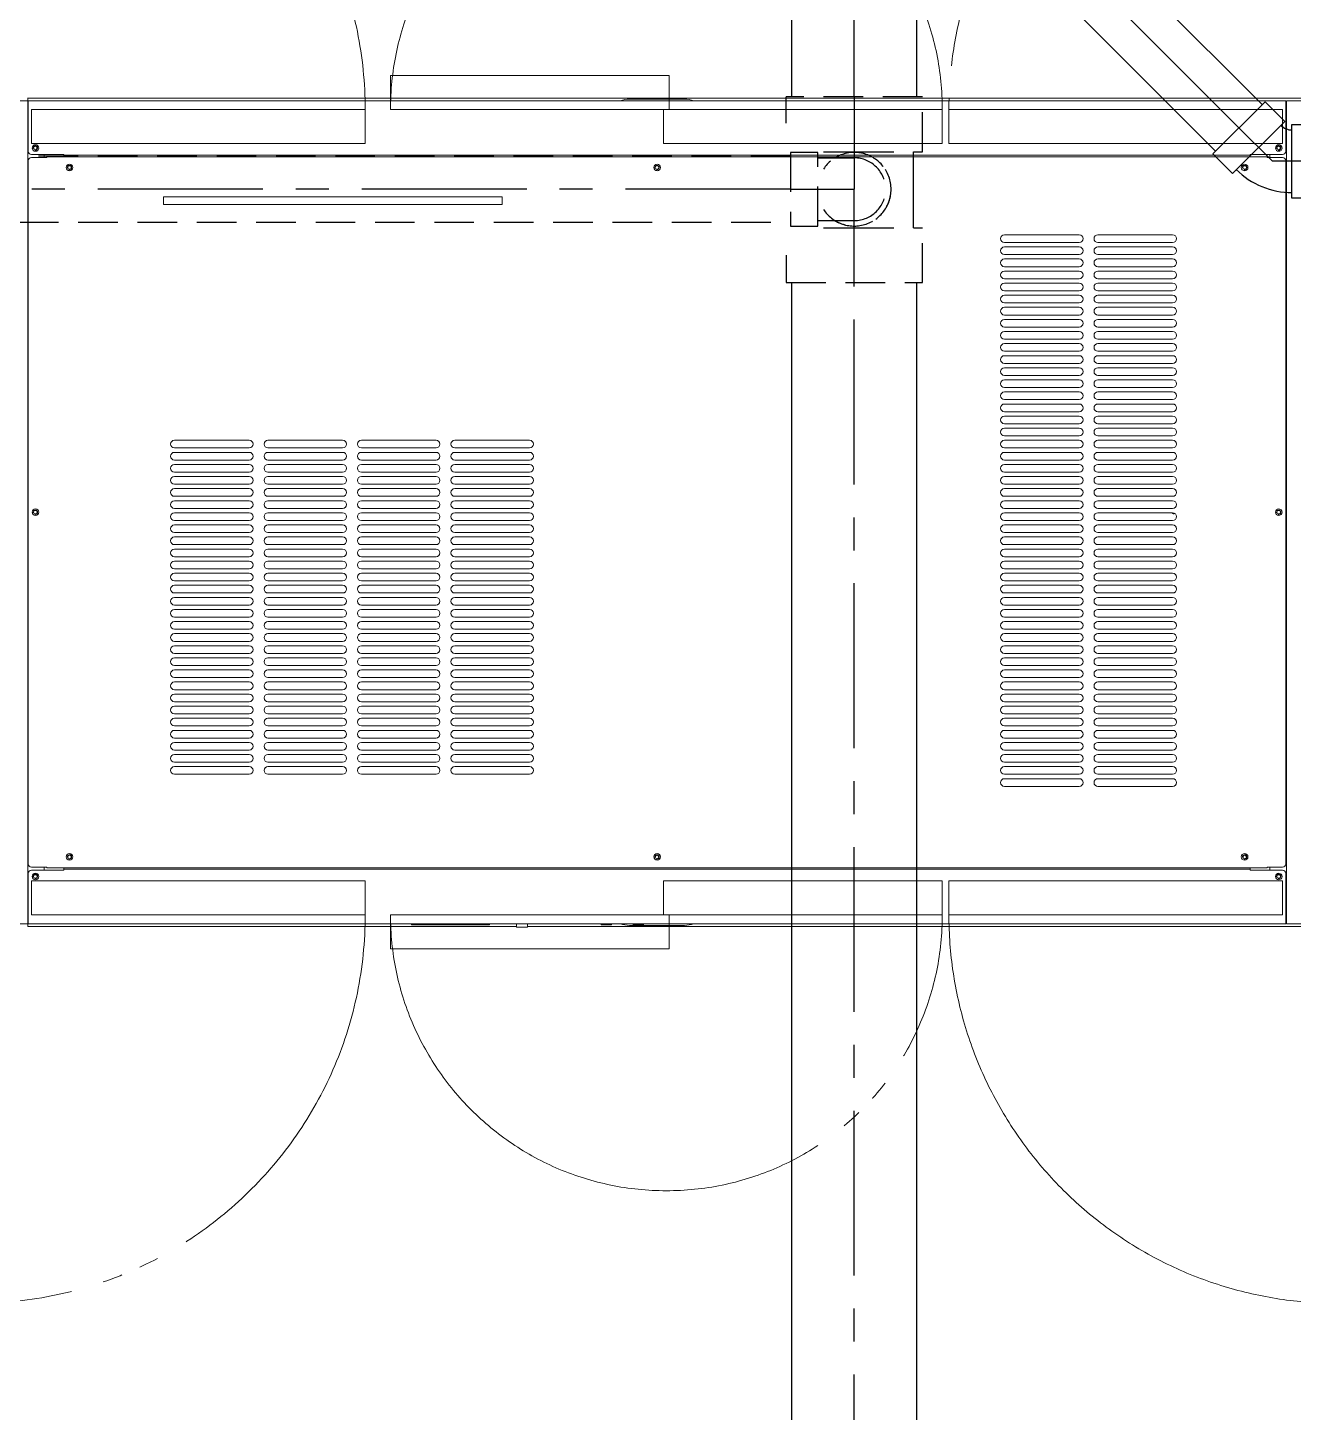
# Model space of a CAD drawing. Units: millimetres at full size, sheet at 1:30. Extents: x -16828 to 149130, y 47892 to 100313.
# Drawn here: x 21219 to 22370, y 56907 to 58167 of the extents above; entities that cross this region are included whole.
import ezdxf

# ---------------------------------------------------------------- set-up
doc = ezdxf.new("R2010")
doc.units = ezdxf.units.MM
doc.header["$LTSCALE"] = 30
for name, pattern in [('CHAIN1', [8, 5, -1, 1, -1]), ('DASHED1', [1.8, 1.2, -0.6]), ('LONG_DOUBLE_CHAIN', [21.8, 18, -1, 0.6, -0.6, 0.6, -1])]:
    doc.linetypes.add(name, pattern=pattern)
doc.layers.add('3-4_AIHO30-厨房機器', color=7, linetype='Continuous', lineweight=15)
doc.layers.add('9-9_配管－汚水１：硬質塩ビ管（ＤＶ）', color=2, linetype='Continuous', lineweight=30)

msp = doc.modelspace()

# ---------------------------------------------------------------- linework, layer by layer
at = {"layer": '3-4_AIHO30-厨房機器', "linetype": 'LONG_DOUBLE_CHAIN'}
for p, q in [((21548.58, 58123.97), (21548.58, 58092.97)), ((21802.08, 58123.97), (21548.58, 58123.97)), ((21802.08, 58123.97), (21802.08, 58092.97)), ((21802.08, 58092.97), (21548.58, 58092.97)), ((21797.08, 58092.97), (22050.58, 58092.97)), ((21797.08, 58061.97), (21797.08, 58092.97)), ((22050.58, 58061.97), (22050.58, 58092.97)), ((22056.58, 58092.97), (22360.08, 58092.97)), ((22056.58, 58061.97), (22056.58, 58092.97)), ((22360.08, 58061.97), (22360.08, 58092.97)), ((21797.08, 58061.97), (22050.58, 58061.97)), ((22056.58, 58061.97), (22360.08, 58061.97)), ((21797.08, 57390.97), (22050.58, 57390.97)), ((21797.08, 57390.97), (21797.08, 57359.97)), ((22050.58, 57390.97), (22050.58, 57359.97)), ((22056.58, 57390.97), (22360.08, 57390.97)), ((22056.58, 57390.97), (22056.58, 57359.97)), ((22360.08, 57390.97), (22360.08, 57359.97)), ((21548.58, 57328.97), (21548.58, 57359.97)), ((21802.08, 57359.97), (21548.58, 57359.97)), ((21797.08, 57359.97), (22050.58, 57359.97)), ((21802.08, 57328.97), (21802.08, 57359.97)), ((22056.58, 57359.97), (22360.08, 57359.97)), ((21802.08, 57328.97), (21548.58, 57328.97))]:
    msp.add_line(p, q, dxfattribs=at)
at = {"layer": '3-4_AIHO30-厨房機器'}
for p, q in [((21173.58, 58100.97), (21218.58, 58100.97)), ((21218.58, 58103.51), (21218.58, 58103.47)), ((22396.08, 58103.47), (21218.58, 58103.47)), ((21218.58, 58100.97), (21218.58, 58103.47)), ((21218.58, 58100.97), (21218.58, 57351.97)), ((21219.08, 58100.47), (21218.58, 58100.47)), ((21219.08, 58099.97), (21218.58, 58099.97)), ((21219.08, 58055.17), (21219.08, 58100.97)), ((22363.08, 58100.97), (21219.08, 58100.97)), ((21816.08, 58102.47), (21766.08, 58102.47)), ((22363.08, 58055.17), (22363.08, 58100.97)), ((22363.08, 58100.47), (22363.58, 58100.47)), ((22363.08, 58099.97), (22363.58, 58099.97)), ((22363.58, 58100.97), (22408.58, 58100.97)), ((22363.58, 57351.97), (22363.58, 58100.97)), ((21219.08, 58046.37), (21219.08, 57406.57)), ((21222.08, 58052.17), (21251.58, 58052.17)), ((21222.08, 58049.37), (21236.08, 58049.37)), ((21233.58, 58052.17), (21233.58, 58049.37)), ((21236.08, 58049.97), (22346.08, 58049.97)), ((21236.08, 58049.97), (21236.08, 58049.37)), ((21251.58, 58049.97), (21251.58, 58052.17)), ((22330.58, 58051.37), (21251.58, 58051.37)), ((22360.08, 58052.17), (22330.58, 58052.17)), ((22330.58, 58049.97), (22330.58, 58052.17)), ((22346.08, 58049.97), (22346.08, 58049.37)), ((22360.08, 58049.37), (22346.08, 58049.37)), ((22348.58, 58049.37), (22348.58, 58052.17)), ((22363.08, 58046.37), (22363.08, 57406.57)), ((21218.58, 58035.22), (21219.08, 58035.22)), ((22363.58, 58035.22), (22363.08, 58035.22)), ((21218.58, 58015.22), (21219.08, 58015.22)), ((21342.08, 58013.47), (21342.08, 58006.47)), ((21650.08, 58013.47), (21342.08, 58013.47)), ((21342.08, 58006.47), (21650.08, 58006.47)), ((21650.08, 58006.47), (21650.08, 58013.47)), ((22363.58, 58015.22), (22363.08, 58015.22)), ((22175.08, 57978.97), (22107.08, 57978.97)), ((22107.08, 57971.97), (22175.08, 57971.97)), ((22175.08, 57967.97), (22107.08, 57967.97)), ((22260.08, 57978.97), (22192.08, 57978.97)), ((22192.08, 57971.97), (22260.08, 57971.97)), ((22260.08, 57967.97), (22192.08, 57967.97)), ((22107.08, 57960.97), (22175.08, 57960.97)), ((22175.08, 57956.97), (22107.08, 57956.97)), ((22192.08, 57960.97), (22260.08, 57960.97)), ((22260.08, 57956.97), (22192.08, 57956.97)), ((22107.08, 57949.97), (22175.08, 57949.97)), ((22175.08, 57945.97), (22107.08, 57945.97)), ((22192.08, 57949.97), (22260.08, 57949.97)), ((22260.08, 57945.97), (22192.08, 57945.97)), ((22107.08, 57938.97), (22175.08, 57938.97)), ((22175.08, 57934.97), (22107.08, 57934.97)), ((22192.08, 57938.97), (22260.08, 57938.97)), ((22260.08, 57934.97), (22192.08, 57934.97)), ((22107.08, 57927.97), (22175.08, 57927.97)), ((22175.08, 57923.97), (22107.08, 57923.97)), ((22192.08, 57927.97), (22260.08, 57927.97)), ((22260.08, 57923.97), (22192.08, 57923.97)), ((22107.08, 57916.97), (22175.08, 57916.97)), ((22175.08, 57912.97), (22107.08, 57912.97)), ((22107.08, 57905.97), (22175.08, 57905.97)), ((22192.08, 57916.97), (22260.08, 57916.97)), ((22260.08, 57912.97), (22192.08, 57912.97)), ((22192.08, 57905.97), (22260.08, 57905.97)), ((22175.08, 57901.97), (22107.08, 57901.97)), ((22107.08, 57894.97), (22175.08, 57894.97)), ((22260.08, 57901.97), (22192.08, 57901.97)), ((22192.08, 57894.97), (22260.08, 57894.97)), ((22175.08, 57890.97), (22107.08, 57890.97)), ((22107.08, 57883.97), (22175.08, 57883.97)), ((22175.08, 57879.97), (22107.08, 57879.97)), ((22260.08, 57890.97), (22192.08, 57890.97)), ((22192.08, 57883.97), (22260.08, 57883.97)), ((22260.08, 57879.97), (22192.08, 57879.97)), ((22107.08, 57872.97), (22175.08, 57872.97)), ((22175.08, 57868.97), (22107.08, 57868.97)), ((22192.08, 57872.97), (22260.08, 57872.97)), ((22260.08, 57868.97), (22192.08, 57868.97)), ((22107.08, 57861.97), (22175.08, 57861.97)), ((22175.08, 57857.97), (22107.08, 57857.97)), ((22192.08, 57861.97), (22260.08, 57861.97)), ((22260.08, 57857.97), (22192.08, 57857.97)), ((22107.08, 57850.97), (22175.08, 57850.97)), ((22175.08, 57846.97), (22107.08, 57846.97)), ((22192.08, 57850.97), (22260.08, 57850.97)), ((22260.08, 57846.97), (22192.08, 57846.97)), ((22107.08, 57839.97), (22175.08, 57839.97)), ((22175.08, 57835.97), (22107.08, 57835.97)), ((22192.08, 57839.97), (22260.08, 57839.97)), ((22260.08, 57835.97), (22192.08, 57835.97)), ((22107.08, 57828.97), (22175.08, 57828.97)), ((22175.08, 57824.97), (22107.08, 57824.97)), ((22107.08, 57817.97), (22175.08, 57817.97)), ((22192.08, 57828.97), (22260.08, 57828.97)), ((22260.08, 57824.97), (22192.08, 57824.97)), ((22192.08, 57817.97), (22260.08, 57817.97)), ((22175.08, 57813.97), (22107.08, 57813.97)), ((22107.08, 57806.97), (22175.08, 57806.97)), ((22260.08, 57813.97), (22192.08, 57813.97)), ((22192.08, 57806.97), (22260.08, 57806.97)), ((21420.08, 57791.97), (21352.08, 57791.97)), ((21505.08, 57791.97), (21437.08, 57791.97)), ((21590.08, 57791.97), (21522.08, 57791.97)), ((21675.08, 57791.97), (21607.08, 57791.97)), ((22175.08, 57802.97), (22107.08, 57802.97)), ((22107.08, 57795.97), (22175.08, 57795.97)), ((22175.08, 57791.97), (22107.08, 57791.97)), ((22260.08, 57802.97), (22192.08, 57802.97)), ((22192.08, 57795.97), (22260.08, 57795.97)), ((22260.08, 57791.97), (22192.08, 57791.97)), ((21352.08, 57784.97), (21420.08, 57784.97)), ((21420.08, 57780.97), (21352.08, 57780.97)), ((21437.08, 57784.97), (21505.08, 57784.97)), ((21505.08, 57780.97), (21437.08, 57780.97)), ((21522.08, 57784.97), (21590.08, 57784.97)), ((21590.08, 57780.97), (21522.08, 57780.97)), ((21607.08, 57784.97), (21675.08, 57784.97)), ((21675.08, 57780.97), (21607.08, 57780.97)), ((22107.08, 57784.97), (22175.08, 57784.97)), ((22175.08, 57780.97), (22107.08, 57780.97)), ((22192.08, 57784.97), (22260.08, 57784.97)), ((22260.08, 57780.97), (22192.08, 57780.97)), ((21352.08, 57773.97), (21420.08, 57773.97)), ((21420.08, 57769.97), (21352.08, 57769.97)), ((21437.08, 57773.97), (21505.08, 57773.97)), ((21505.08, 57769.97), (21437.08, 57769.97)), ((21522.08, 57773.97), (21590.08, 57773.97)), ((21590.08, 57769.97), (21522.08, 57769.97)), ((21607.08, 57773.97), (21675.08, 57773.97)), ((21675.08, 57769.97), (21607.08, 57769.97)), ((22107.08, 57773.97), (22175.08, 57773.97)), ((22175.08, 57769.97), (22107.08, 57769.97)), ((22192.08, 57773.97), (22260.08, 57773.97)), ((22260.08, 57769.97), (22192.08, 57769.97)), ((21352.08, 57762.97), (21420.08, 57762.97)), ((21420.08, 57758.97), (21352.08, 57758.97)), ((21437.08, 57762.97), (21505.08, 57762.97)), ((21505.08, 57758.97), (21437.08, 57758.97)), ((21522.08, 57762.97), (21590.08, 57762.97)), ((21590.08, 57758.97), (21522.08, 57758.97)), ((21607.08, 57762.97), (21675.08, 57762.97)), ((21675.08, 57758.97), (21607.08, 57758.97)), ((22107.08, 57762.97), (22175.08, 57762.97)), ((22175.08, 57758.97), (22107.08, 57758.97)), ((22192.08, 57762.97), (22260.08, 57762.97)), ((22260.08, 57758.97), (22192.08, 57758.97)), ((21352.08, 57751.97), (21420.08, 57751.97)), ((21420.08, 57747.97), (21352.08, 57747.97)), ((21352.08, 57740.97), (21420.08, 57740.97)), ((21437.08, 57751.97), (21505.08, 57751.97)), ((21505.08, 57747.97), (21437.08, 57747.97)), ((21437.08, 57740.97), (21505.08, 57740.97)), ((21522.08, 57751.97), (21590.08, 57751.97)), ((21590.08, 57747.97), (21522.08, 57747.97)), ((21522.08, 57740.97), (21590.08, 57740.97)), ((21607.08, 57751.97), (21675.08, 57751.97)), ((21675.08, 57747.97), (21607.08, 57747.97)), ((21607.08, 57740.97), (21675.08, 57740.97)), ((22107.08, 57751.97), (22175.08, 57751.97)), ((22175.08, 57747.97), (22107.08, 57747.97)), ((22107.08, 57740.97), (22175.08, 57740.97)), ((22192.08, 57751.97), (22260.08, 57751.97)), ((22260.08, 57747.97), (22192.08, 57747.97)), ((22192.08, 57740.97), (22260.08, 57740.97)), ((21420.08, 57736.97), (21352.08, 57736.97)), ((21352.08, 57729.97), (21420.08, 57729.97)), ((21505.08, 57736.97), (21437.08, 57736.97)), ((21437.08, 57729.97), (21505.08, 57729.97)), ((21590.08, 57736.97), (21522.08, 57736.97)), ((21522.08, 57729.97), (21590.08, 57729.97)), ((21675.08, 57736.97), (21607.08, 57736.97)), ((21607.08, 57729.97), (21675.08, 57729.97)), ((22175.08, 57736.97), (22107.08, 57736.97)), ((22107.08, 57729.97), (22175.08, 57729.97)), ((22260.08, 57736.97), (22192.08, 57736.97)), ((22192.08, 57729.97), (22260.08, 57729.97)), ((21420.08, 57725.97), (21352.08, 57725.97)), ((21352.08, 57718.97), (21420.08, 57718.97)), ((21505.08, 57725.97), (21437.08, 57725.97)), ((21437.08, 57718.97), (21505.08, 57718.97)), ((21590.08, 57725.97), (21522.08, 57725.97)), ((21522.08, 57718.97), (21590.08, 57718.97)), ((21675.08, 57725.97), (21607.08, 57725.97)), ((21607.08, 57718.97), (21675.08, 57718.97)), ((22175.08, 57725.97), (22107.08, 57725.97)), ((22107.08, 57718.97), (22175.08, 57718.97)), ((22260.08, 57725.97), (22192.08, 57725.97)), ((22192.08, 57718.97), (22260.08, 57718.97)), ((21420.08, 57714.97), (21352.08, 57714.97)), ((21352.08, 57707.97), (21420.08, 57707.97)), ((21420.08, 57703.97), (21352.08, 57703.97)), ((21505.08, 57714.97), (21437.08, 57714.97)), ((21437.08, 57707.97), (21505.08, 57707.97)), ((21505.08, 57703.97), (21437.08, 57703.97)), ((21590.08, 57714.97), (21522.08, 57714.97)), ((21522.08, 57707.97), (21590.08, 57707.97)), ((21590.08, 57703.97), (21522.08, 57703.97)), ((21675.08, 57714.97), (21607.08, 57714.97)), ((21607.08, 57707.97), (21675.08, 57707.97)), ((21675.08, 57703.97), (21607.08, 57703.97)), ((22175.08, 57714.97), (22107.08, 57714.97)), ((22107.08, 57707.97), (22175.08, 57707.97)), ((22175.08, 57703.97), (22107.08, 57703.97)), ((22260.08, 57714.97), (22192.08, 57714.97)), ((22192.08, 57707.97), (22260.08, 57707.97)), ((22260.08, 57703.97), (22192.08, 57703.97)), ((21352.08, 57696.97), (21420.08, 57696.97)), ((21420.08, 57692.97), (21352.08, 57692.97)), ((21437.08, 57696.97), (21505.08, 57696.97)), ((21505.08, 57692.97), (21437.08, 57692.97)), ((21522.08, 57696.97), (21590.08, 57696.97)), ((21590.08, 57692.97), (21522.08, 57692.97)), ((21607.08, 57696.97), (21675.08, 57696.97)), ((21675.08, 57692.97), (21607.08, 57692.97)), ((22107.08, 57696.97), (22175.08, 57696.97)), ((22175.08, 57692.97), (22107.08, 57692.97)), ((22192.08, 57696.97), (22260.08, 57696.97)), ((22260.08, 57692.97), (22192.08, 57692.97)), ((21352.08, 57685.97), (21420.08, 57685.97)), ((21420.08, 57681.97), (21352.08, 57681.97)), ((21437.08, 57685.97), (21505.08, 57685.97)), ((21505.08, 57681.97), (21437.08, 57681.97)), ((21522.08, 57685.97), (21590.08, 57685.97)), ((21590.08, 57681.97), (21522.08, 57681.97)), ((21607.08, 57685.97), (21675.08, 57685.97)), ((21675.08, 57681.97), (21607.08, 57681.97)), ((22107.08, 57685.97), (22175.08, 57685.97)), ((22175.08, 57681.97), (22107.08, 57681.97)), ((22192.08, 57685.97), (22260.08, 57685.97)), ((22260.08, 57681.97), (22192.08, 57681.97)), ((21352.08, 57674.97), (21420.08, 57674.97)), ((21420.08, 57670.97), (21352.08, 57670.97)), ((21437.08, 57674.97), (21505.08, 57674.97)), ((21505.08, 57670.97), (21437.08, 57670.97)), ((21522.08, 57674.97), (21590.08, 57674.97)), ((21590.08, 57670.97), (21522.08, 57670.97)), ((21607.08, 57674.97), (21675.08, 57674.97)), ((21675.08, 57670.97), (21607.08, 57670.97)), ((22107.08, 57674.97), (22175.08, 57674.97)), ((22175.08, 57670.97), (22107.08, 57670.97)), ((22192.08, 57674.97), (22260.08, 57674.97)), ((22260.08, 57670.97), (22192.08, 57670.97)), ((21352.08, 57663.97), (21420.08, 57663.97)), ((21420.08, 57659.97), (21352.08, 57659.97)), ((21352.08, 57652.97), (21420.08, 57652.97)), ((21437.08, 57663.97), (21505.08, 57663.97)), ((21505.08, 57659.97), (21437.08, 57659.97)), ((21437.08, 57652.97), (21505.08, 57652.97)), ((21522.08, 57663.97), (21590.08, 57663.97)), ((21590.08, 57659.97), (21522.08, 57659.97)), ((21522.08, 57652.97), (21590.08, 57652.97)), ((21607.08, 57663.97), (21675.08, 57663.97)), ((21675.08, 57659.97), (21607.08, 57659.97)), ((21607.08, 57652.97), (21675.08, 57652.97)), ((22107.08, 57663.97), (22175.08, 57663.97)), ((22175.08, 57659.97), (22107.08, 57659.97)), ((22107.08, 57652.97), (22175.08, 57652.97)), ((22192.08, 57663.97), (22260.08, 57663.97)), ((22260.08, 57659.97), (22192.08, 57659.97)), ((22192.08, 57652.97), (22260.08, 57652.97)), ((21420.08, 57648.97), (21352.08, 57648.97)), ((21352.08, 57641.97), (21420.08, 57641.97)), ((21505.08, 57648.97), (21437.08, 57648.97)), ((21437.08, 57641.97), (21505.08, 57641.97)), ((21590.08, 57648.97), (21522.08, 57648.97)), ((21522.08, 57641.97), (21590.08, 57641.97)), ((21675.08, 57648.97), (21607.08, 57648.97)), ((21607.08, 57641.97), (21675.08, 57641.97)), ((22175.08, 57648.97), (22107.08, 57648.97)), ((22107.08, 57641.97), (22175.08, 57641.97)), ((22260.08, 57648.97), (22192.08, 57648.97)), ((22192.08, 57641.97), (22260.08, 57641.97)), ((21420.08, 57637.97), (21352.08, 57637.97)), ((21352.08, 57630.97), (21420.08, 57630.97)), ((21505.08, 57637.97), (21437.08, 57637.97)), ((21437.08, 57630.97), (21505.08, 57630.97)), ((21590.08, 57637.97), (21522.08, 57637.97)), ((21522.08, 57630.97), (21590.08, 57630.97)), ((21675.08, 57637.97), (21607.08, 57637.97)), ((21607.08, 57630.97), (21675.08, 57630.97)), ((22175.08, 57637.97), (22107.08, 57637.97)), ((22107.08, 57630.97), (22175.08, 57630.97)), ((22260.08, 57637.97), (22192.08, 57637.97)), ((22192.08, 57630.97), (22260.08, 57630.97)), ((21420.08, 57626.97), (21352.08, 57626.97)), ((21352.08, 57619.97), (21420.08, 57619.97)), ((21420.08, 57615.97), (21352.08, 57615.97)), ((21505.08, 57626.97), (21437.08, 57626.97)), ((21437.08, 57619.97), (21505.08, 57619.97)), ((21505.08, 57615.97), (21437.08, 57615.97)), ((21590.08, 57626.97), (21522.08, 57626.97)), ((21522.08, 57619.97), (21590.08, 57619.97)), ((21590.08, 57615.97), (21522.08, 57615.97)), ((21675.08, 57626.97), (21607.08, 57626.97)), ((21607.08, 57619.97), (21675.08, 57619.97)), ((21675.08, 57615.97), (21607.08, 57615.97)), ((22175.08, 57626.97), (22107.08, 57626.97)), ((22107.08, 57619.97), (22175.08, 57619.97)), ((22175.08, 57615.97), (22107.08, 57615.97)), ((22260.08, 57626.97), (22192.08, 57626.97)), ((22192.08, 57619.97), (22260.08, 57619.97)), ((22260.08, 57615.97), (22192.08, 57615.97)), ((21352.08, 57608.97), (21420.08, 57608.97)), ((21420.08, 57604.97), (21352.08, 57604.97)), ((21437.08, 57608.97), (21505.08, 57608.97)), ((21505.08, 57604.97), (21437.08, 57604.97)), ((21522.08, 57608.97), (21590.08, 57608.97)), ((21590.08, 57604.97), (21522.08, 57604.97)), ((21607.08, 57608.97), (21675.08, 57608.97)), ((21675.08, 57604.97), (21607.08, 57604.97)), ((22107.08, 57608.97), (22175.08, 57608.97)), ((22175.08, 57604.97), (22107.08, 57604.97)), ((22192.08, 57608.97), (22260.08, 57608.97)), ((22260.08, 57604.97), (22192.08, 57604.97)), ((21352.08, 57597.97), (21420.08, 57597.97)), ((21420.08, 57593.97), (21352.08, 57593.97)), ((21437.08, 57597.97), (21505.08, 57597.97)), ((21505.08, 57593.97), (21437.08, 57593.97)), ((21522.08, 57597.97), (21590.08, 57597.97)), ((21590.08, 57593.97), (21522.08, 57593.97)), ((21607.08, 57597.97), (21675.08, 57597.97)), ((21675.08, 57593.97), (21607.08, 57593.97)), ((22107.08, 57597.97), (22175.08, 57597.97)), ((22175.08, 57593.97), (22107.08, 57593.97)), ((22192.08, 57597.97), (22260.08, 57597.97)), ((22260.08, 57593.97), (22192.08, 57593.97)), ((21352.08, 57586.97), (21420.08, 57586.97)), ((21420.08, 57582.97), (21352.08, 57582.97)), ((21437.08, 57586.97), (21505.08, 57586.97)), ((21505.08, 57582.97), (21437.08, 57582.97)), ((21522.08, 57586.97), (21590.08, 57586.97)), ((21590.08, 57582.97), (21522.08, 57582.97)), ((21607.08, 57586.97), (21675.08, 57586.97)), ((21675.08, 57582.97), (21607.08, 57582.97)), ((22107.08, 57586.97), (22175.08, 57586.97)), ((22175.08, 57582.97), (22107.08, 57582.97)), ((22192.08, 57586.97), (22260.08, 57586.97)), ((22260.08, 57582.97), (22192.08, 57582.97)), ((21352.08, 57575.97), (21420.08, 57575.97)), ((21420.08, 57571.97), (21352.08, 57571.97)), ((21352.08, 57564.97), (21420.08, 57564.97)), ((21437.08, 57575.97), (21505.08, 57575.97)), ((21505.08, 57571.97), (21437.08, 57571.97)), ((21437.08, 57564.97), (21505.08, 57564.97)), ((21522.08, 57575.97), (21590.08, 57575.97)), ((21590.08, 57571.97), (21522.08, 57571.97)), ((21522.08, 57564.97), (21590.08, 57564.97)), ((21607.08, 57575.97), (21675.08, 57575.97)), ((21675.08, 57571.97), (21607.08, 57571.97)), ((21607.08, 57564.97), (21675.08, 57564.97)), ((22107.08, 57575.97), (22175.08, 57575.97)), ((22175.08, 57571.97), (22107.08, 57571.97)), ((22107.08, 57564.97), (22175.08, 57564.97)), ((22192.08, 57575.97), (22260.08, 57575.97)), ((22260.08, 57571.97), (22192.08, 57571.97)), ((22192.08, 57564.97), (22260.08, 57564.97)), ((21420.08, 57560.97), (21352.08, 57560.97)), ((21352.08, 57553.97), (21420.08, 57553.97)), ((21505.08, 57560.97), (21437.08, 57560.97)), ((21437.08, 57553.97), (21505.08, 57553.97)), ((21590.08, 57560.97), (21522.08, 57560.97)), ((21522.08, 57553.97), (21590.08, 57553.97)), ((21675.08, 57560.97), (21607.08, 57560.97)), ((21607.08, 57553.97), (21675.08, 57553.97)), ((22175.08, 57560.97), (22107.08, 57560.97)), ((22107.08, 57553.97), (22175.08, 57553.97)), ((22260.08, 57560.97), (22192.08, 57560.97)), ((22192.08, 57553.97), (22260.08, 57553.97)), ((21420.08, 57549.97), (21352.08, 57549.97)), ((21352.08, 57542.97), (21420.08, 57542.97)), ((21505.08, 57549.97), (21437.08, 57549.97)), ((21437.08, 57542.97), (21505.08, 57542.97)), ((21590.08, 57549.97), (21522.08, 57549.97)), ((21522.08, 57542.97), (21590.08, 57542.97)), ((21675.08, 57549.97), (21607.08, 57549.97)), ((21607.08, 57542.97), (21675.08, 57542.97)), ((22175.08, 57549.97), (22107.08, 57549.97)), ((22107.08, 57542.97), (22175.08, 57542.97)), ((22260.08, 57549.97), (22192.08, 57549.97)), ((22192.08, 57542.97), (22260.08, 57542.97)), ((21420.08, 57538.97), (21352.08, 57538.97)), ((21352.08, 57531.97), (21420.08, 57531.97)), ((21420.08, 57527.97), (21352.08, 57527.97)), ((21505.08, 57538.97), (21437.08, 57538.97)), ((21437.08, 57531.97), (21505.08, 57531.97)), ((21505.08, 57527.97), (21437.08, 57527.97)), ((21590.08, 57538.97), (21522.08, 57538.97)), ((21522.08, 57531.97), (21590.08, 57531.97)), ((21590.08, 57527.97), (21522.08, 57527.97)), ((21675.08, 57538.97), (21607.08, 57538.97)), ((21607.08, 57531.97), (21675.08, 57531.97)), ((21675.08, 57527.97), (21607.08, 57527.97)), ((22175.08, 57538.97), (22107.08, 57538.97)), ((22107.08, 57531.97), (22175.08, 57531.97)), ((22175.08, 57527.97), (22107.08, 57527.97)), ((22260.08, 57538.97), (22192.08, 57538.97)), ((22192.08, 57531.97), (22260.08, 57531.97)), ((22260.08, 57527.97), (22192.08, 57527.97)), ((21352.08, 57520.97), (21420.08, 57520.97)), ((21420.08, 57516.97), (21352.08, 57516.97)), ((21437.08, 57520.97), (21505.08, 57520.97)), ((21505.08, 57516.97), (21437.08, 57516.97)), ((21522.08, 57520.97), (21590.08, 57520.97)), ((21590.08, 57516.97), (21522.08, 57516.97)), ((21607.08, 57520.97), (21675.08, 57520.97)), ((21675.08, 57516.97), (21607.08, 57516.97)), ((22107.08, 57520.97), (22175.08, 57520.97)), ((22175.08, 57516.97), (22107.08, 57516.97)), ((22192.08, 57520.97), (22260.08, 57520.97)), ((22260.08, 57516.97), (22192.08, 57516.97)), ((21352.08, 57509.97), (21420.08, 57509.97)), ((21420.08, 57505.97), (21352.08, 57505.97)), ((21437.08, 57509.97), (21505.08, 57509.97)), ((21505.08, 57505.97), (21437.08, 57505.97)), ((21522.08, 57509.97), (21590.08, 57509.97)), ((21590.08, 57505.97), (21522.08, 57505.97)), ((21607.08, 57509.97), (21675.08, 57509.97)), ((21675.08, 57505.97), (21607.08, 57505.97)), ((22107.08, 57509.97), (22175.08, 57509.97)), ((22175.08, 57505.97), (22107.08, 57505.97)), ((22192.08, 57509.97), (22260.08, 57509.97)), ((22260.08, 57505.97), (22192.08, 57505.97)), ((21352.08, 57498.97), (21420.08, 57498.97)), ((21420.08, 57494.97), (21352.08, 57494.97)), ((21437.08, 57498.97), (21505.08, 57498.97)), ((21505.08, 57494.97), (21437.08, 57494.97)), ((21522.08, 57498.97), (21590.08, 57498.97)), ((21590.08, 57494.97), (21522.08, 57494.97)), ((21607.08, 57498.97), (21675.08, 57498.97)), ((21675.08, 57494.97), (21607.08, 57494.97)), ((22107.08, 57498.97), (22175.08, 57498.97)), ((22175.08, 57494.97), (22107.08, 57494.97)), ((22192.08, 57498.97), (22260.08, 57498.97)), ((22260.08, 57494.97), (22192.08, 57494.97)), ((21352.08, 57487.97), (21420.08, 57487.97)), ((21437.08, 57487.97), (21505.08, 57487.97)), ((21522.08, 57487.97), (21590.08, 57487.97)), ((21607.08, 57487.97), (21675.08, 57487.97)), ((22107.08, 57487.97), (22175.08, 57487.97)), ((22175.08, 57483.97), (22107.08, 57483.97)), ((22107.08, 57476.97), (22175.08, 57476.97)), ((22192.08, 57487.97), (22260.08, 57487.97)), ((22260.08, 57483.97), (22192.08, 57483.97)), ((22192.08, 57476.97), (22260.08, 57476.97)), ((21218.58, 57437.72), (21219.08, 57437.72)), ((22363.58, 57437.72), (22363.08, 57437.72)), ((21218.58, 57417.72), (21219.08, 57417.72)), ((22363.58, 57417.72), (22363.08, 57417.72)), ((21222.08, 57403.57), (21236.08, 57403.57)), ((21222.08, 57400.77), (21251.58, 57400.77)), ((21233.58, 57403.57), (21233.58, 57400.77)), ((21236.08, 57402.97), (21236.08, 57403.57)), ((21236.08, 57402.97), (22346.08, 57402.97)), ((21251.58, 57402.97), (21251.58, 57400.77)), ((21251.58, 57401.57), (22330.58, 57401.57)), ((22330.58, 57402.97), (22330.58, 57400.77)), ((22360.08, 57400.77), (22330.58, 57400.77)), ((22360.08, 57403.57), (22346.08, 57403.57)), ((22346.08, 57402.97), (22346.08, 57403.57)), ((22348.58, 57400.77), (22348.58, 57403.57)), ((21219.08, 57397.77), (21219.08, 57351.97)), ((22363.08, 57397.77), (22363.08, 57351.97)), ((21173.58, 57351.97), (21218.58, 57351.97)), ((21219.08, 57352.97), (21218.58, 57352.97)), ((21219.08, 57352.47), (21218.58, 57352.47)), ((21218.58, 57351.97), (21218.58, 57349.44)), ((21219.08, 57351.97), (22363.08, 57351.97)), ((21567.58, 57350.97), (21567.58, 57351.97)), ((21567.58, 57350.97), (21638.58, 57350.97)), ((21638.58, 57350.97), (21638.58, 57351.97)), ((21663.08, 57351.97), (21663.08, 57348.97)), ((21673.08, 57351.97), (21673.08, 57348.97)), ((21740.38, 57351.97), (21740.38, 57350.97)), ((21740.38, 57350.97), (21749.78, 57350.97)), ((21749.78, 57351.97), (21749.78, 57350.97)), ((21766.08, 57350.47), (21816.08, 57350.47)), ((21769.38, 57351.97), (21769.38, 57350.97)), ((21769.38, 57350.97), (21778.78, 57350.97)), ((21778.78, 57351.97), (21778.78, 57350.97)), ((22363.58, 57352.97), (22363.08, 57352.97)), ((22363.08, 57352.47), (22363.58, 57352.47)), ((22363.58, 57351.97), (22408.58, 57351.97)), ((21218.58, 57349.47), (21663.08, 57349.47)), ((21663.08, 57348.97), (21673.08, 57348.97)), ((21673.08, 57349.47), (22396.08, 57349.47))]:
    msp.add_line(p, q, dxfattribs=at)
at = {"layer": '3-4_AIHO30-厨房機器', "linetype": 'LONG_DOUBLE_CHAIN'}
for points in [[(21525.58, 58061.97), (21525.58, 58092.97), (21222.08, 58092.97)], [(21525.58, 58061.97), (21222.08, 58061.97), (21222.08, 58092.97)], [(21525.58, 57390.97), (21525.58, 57359.97), (21222.08, 57359.97)], [(21525.58, 57390.97), (21222.08, 57390.97), (21222.08, 57359.97)]]:
    msp.add_lwpolyline(points, dxfattribs=at)
at = {"layer": '3-4_AIHO30-厨房機器'}
for centre, radius in [((21225.58, 58057.97), 3), ((21225.58, 58057.97), 1.6), ((22356.58, 58057.97), 3), ((22356.58, 58057.97), 1.6), ((21256.58, 58040.17), 3), ((21256.58, 58040.17), 1.6), ((21791.08, 58040.17), 3), ((21791.08, 58040.17), 1.6), ((22325.58, 58040.17), 3), ((22325.58, 58040.17), 1.6), ((21225.58, 57726.47), 3), ((22356.58, 57726.47), 3), ((21225.58, 57726.47), 1.6), ((22356.58, 57726.47), 1.6), ((21256.58, 57412.77), 3), ((21256.58, 57412.77), 1.6), ((21791.08, 57412.77), 3), ((21791.08, 57412.77), 1.6), ((22325.58, 57412.77), 3), ((22325.58, 57412.77), 1.6), ((21225.58, 57394.97), 3), ((21225.58, 57394.97), 1.6), ((22356.58, 57394.97), 3), ((22356.58, 57394.97), 1.6)]:
    msp.add_circle(centre, radius, dxfattribs=at)
at = {"layer": '3-4_AIHO30-厨房機器', "linetype": 'LONG_DOUBLE_CHAIN'}
for centre, radius, start, end in [((22410.08, 58092.97), 353.5, 340, 180), ((21799.58, 58092.97), 251, 0, 180), ((22410.08, 57359.97), 353.5, 180, 20), ((21799.58, 57359.97), 251, 180, 0)]:
    msp.add_arc(centre, radius, start, end, dxfattribs=at)
at = {"layer": '3-4_AIHO30-厨房機器'}
for centre, radius, start, end in [((21766.08, 58077.47), 25, 90, 109.56084), ((21816.08, 58077.47), 25, 70.43916, 90), ((21225.58, 58057.97), 2, 255, 195), ((22356.58, 58057.97), 2, 255, 195), ((21222.08, 58055.17), 3, 180, 270), ((21222.08, 58046.37), 3, 90, 180), ((22360.08, 58055.17), 3, 270, 0), ((22360.08, 58046.37), 3, 0, 90), ((21256.58, 58040.17), 2, 255, 195), ((21791.08, 58040.17), 2, 255, 195), ((22325.58, 58040.17), 2, 255, 195), ((22107.08, 57975.47), 3.5, 90, 270), ((22107.08, 57964.47), 3.5, 90, 270), ((22175.08, 57975.47), 3.5, 270, 90), ((22175.08, 57964.47), 3.5, 270, 90), ((22192.08, 57975.47), 3.5, 90, 270), ((22192.08, 57964.47), 3.5, 90, 270), ((22260.08, 57975.47), 3.5, 270, 90), ((22260.08, 57964.47), 3.5, 270, 90), ((22107.08, 57953.47), 3.5, 90, 270), ((22175.08, 57953.47), 3.5, 270, 90), ((22192.08, 57953.47), 3.5, 90, 270), ((22260.08, 57953.47), 3.5, 270, 90), ((22107.08, 57942.47), 3.5, 90, 270), ((22175.08, 57942.47), 3.5, 270, 90), ((22192.08, 57942.47), 3.5, 90, 270), ((22260.08, 57942.47), 3.5, 270, 90), ((22107.08, 57931.47), 3.5, 90, 270), ((22175.08, 57931.47), 3.5, 270, 90), ((22192.08, 57931.47), 3.5, 90, 270), ((22260.08, 57931.47), 3.5, 270, 90), ((22107.08, 57920.47), 3.5, 90, 270), ((22175.08, 57920.47), 3.5, 270, 90), ((22192.08, 57920.47), 3.5, 90, 270), ((22260.08, 57920.47), 3.5, 270, 90), ((22107.08, 57909.47), 3.5, 90, 270), ((22175.08, 57909.47), 3.5, 270, 90), ((22192.08, 57909.47), 3.5, 90, 270), ((22260.08, 57909.47), 3.5, 270, 90), ((22107.08, 57898.47), 3.5, 90, 270), ((22175.08, 57898.47), 3.5, 270, 90), ((22192.08, 57898.47), 3.5, 90, 270), ((22260.08, 57898.47), 3.5, 270, 90), ((22107.08, 57887.47), 3.5, 90, 270), ((22107.08, 57876.47), 3.5, 90, 270), ((22175.08, 57887.47), 3.5, 270, 90), ((22175.08, 57876.47), 3.5, 270, 90), ((22192.08, 57887.47), 3.5, 90, 270), ((22192.08, 57876.47), 3.5, 90, 270), ((22260.08, 57887.47), 3.5, 270, 90), ((22260.08, 57876.47), 3.5, 270, 90), ((22107.08, 57865.47), 3.5, 90, 270), ((22175.08, 57865.47), 3.5, 270, 90), ((22192.08, 57865.47), 3.5, 90, 270), ((22260.08, 57865.47), 3.5, 270, 90), ((22107.08, 57854.47), 3.5, 90, 270), ((22175.08, 57854.47), 3.5, 270, 90), ((22192.08, 57854.47), 3.5, 90, 270), ((22260.08, 57854.47), 3.5, 270, 90), ((22107.08, 57843.47), 3.5, 90, 270), ((22175.08, 57843.47), 3.5, 270, 90), ((22192.08, 57843.47), 3.5, 90, 270), ((22260.08, 57843.47), 3.5, 270, 90), ((22107.08, 57832.47), 3.5, 90, 270), ((22175.08, 57832.47), 3.5, 270, 90), ((22192.08, 57832.47), 3.5, 90, 270), ((22260.08, 57832.47), 3.5, 270, 90), ((22107.08, 57821.47), 3.5, 90, 270), ((22175.08, 57821.47), 3.5, 270, 90), ((22192.08, 57821.47), 3.5, 90, 270), ((22260.08, 57821.47), 3.5, 270, 90), ((22107.08, 57810.47), 3.5, 90, 270), ((22175.08, 57810.47), 3.5, 270, 90), ((22192.08, 57810.47), 3.5, 90, 270), ((22260.08, 57810.47), 3.5, 270, 90), ((21352.08, 57788.47), 3.5, 90, 270), ((21420.08, 57788.47), 3.5, 270, 90), ((21437.08, 57788.47), 3.5, 90, 270), ((21505.08, 57788.47), 3.5, 270, 90), ((21522.08, 57788.47), 3.5, 90, 270), ((21590.08, 57788.47), 3.5, 270, 90), ((21607.08, 57788.47), 3.5, 90, 270), ((21675.08, 57788.47), 3.5, 270, 90), ((22107.08, 57799.47), 3.5, 90, 270), ((22107.08, 57788.47), 3.5, 90, 270), ((22175.08, 57799.47), 3.5, 270, 90), ((22175.08, 57788.47), 3.5, 270, 90), ((22192.08, 57799.47), 3.5, 90, 270), ((22192.08, 57788.47), 3.5, 90, 270), ((22260.08, 57799.47), 3.5, 270, 90), ((22260.08, 57788.47), 3.5, 270, 90), ((21352.08, 57777.47), 3.5, 90, 270), ((21420.08, 57777.47), 3.5, 270, 90), ((21437.08, 57777.47), 3.5, 90, 270), ((21505.08, 57777.47), 3.5, 270, 90), ((21522.08, 57777.47), 3.5, 90, 270), ((21590.08, 57777.47), 3.5, 270, 90), ((21607.08, 57777.47), 3.5, 90, 270), ((21675.08, 57777.47), 3.5, 270, 90), ((22107.08, 57777.47), 3.5, 90, 270), ((22175.08, 57777.47), 3.5, 270, 90), ((22192.08, 57777.47), 3.5, 90, 270), ((22260.08, 57777.47), 3.5, 270, 90), ((21352.08, 57766.47), 3.5, 90, 270), ((21420.08, 57766.47), 3.5, 270, 90), ((21437.08, 57766.47), 3.5, 90, 270), ((21505.08, 57766.47), 3.5, 270, 90), ((21522.08, 57766.47), 3.5, 90, 270), ((21590.08, 57766.47), 3.5, 270, 90), ((21607.08, 57766.47), 3.5, 90, 270), ((21675.08, 57766.47), 3.5, 270, 90), ((22107.08, 57766.47), 3.5, 90, 270), ((22175.08, 57766.47), 3.5, 270, 90), ((22192.08, 57766.47), 3.5, 90, 270), ((22260.08, 57766.47), 3.5, 270, 90), ((21352.08, 57755.47), 3.5, 90, 270), ((21420.08, 57755.47), 3.5, 270, 90), ((21437.08, 57755.47), 3.5, 90, 270), ((21505.08, 57755.47), 3.5, 270, 90), ((21522.08, 57755.47), 3.5, 90, 270), ((21590.08, 57755.47), 3.5, 270, 90), ((21607.08, 57755.47), 3.5, 90, 270), ((21675.08, 57755.47), 3.5, 270, 90), ((22107.08, 57755.47), 3.5, 90, 270), ((22175.08, 57755.47), 3.5, 270, 90), ((22192.08, 57755.47), 3.5, 90, 270), ((22260.08, 57755.47), 3.5, 270, 90), ((21352.08, 57744.47), 3.5, 90, 270), ((21420.08, 57744.47), 3.5, 270, 90), ((21437.08, 57744.47), 3.5, 90, 270), ((21505.08, 57744.47), 3.5, 270, 90), ((21522.08, 57744.47), 3.5, 90, 270), ((21590.08, 57744.47), 3.5, 270, 90), ((21607.08, 57744.47), 3.5, 90, 270), ((21675.08, 57744.47), 3.5, 270, 90), ((22107.08, 57744.47), 3.5, 90, 270), ((22175.08, 57744.47), 3.5, 270, 90), ((22192.08, 57744.47), 3.5, 90, 270), ((22260.08, 57744.47), 3.5, 270, 90), ((21225.58, 57726.47), 2, 255, 195), ((21352.08, 57733.47), 3.5, 90, 270), ((21420.08, 57733.47), 3.5, 270, 90), ((21437.08, 57733.47), 3.5, 90, 270), ((21505.08, 57733.47), 3.5, 270, 90), ((21522.08, 57733.47), 3.5, 90, 270), ((21590.08, 57733.47), 3.5, 270, 90), ((21607.08, 57733.47), 3.5, 90, 270), ((21675.08, 57733.47), 3.5, 270, 90), ((22107.08, 57733.47), 3.5, 90, 270), ((22175.08, 57733.47), 3.5, 270, 90), ((22192.08, 57733.47), 3.5, 90, 270), ((22260.08, 57733.47), 3.5, 270, 90), ((22356.58, 57726.47), 2, 255, 195), ((21352.08, 57722.47), 3.5, 90, 270), ((21420.08, 57722.47), 3.5, 270, 90), ((21437.08, 57722.47), 3.5, 90, 270), ((21505.08, 57722.47), 3.5, 270, 90), ((21522.08, 57722.47), 3.5, 90, 270), ((21590.08, 57722.47), 3.5, 270, 90), ((21607.08, 57722.47), 3.5, 90, 270), ((21675.08, 57722.47), 3.5, 270, 90), ((22107.08, 57722.47), 3.5, 90, 270), ((22175.08, 57722.47), 3.5, 270, 90), ((22192.08, 57722.47), 3.5, 90, 270), ((22261.08, 57726.47), 1.6, 198.2154, 312.24443), ((22260.08, 57722.47), 3.5, 270, 90), ((21352.08, 57711.47), 3.5, 90, 270), ((21352.08, 57700.47), 3.5, 90, 270), ((21420.08, 57711.47), 3.5, 270, 90), ((21420.08, 57700.47), 3.5, 270, 90), ((21437.08, 57711.47), 3.5, 90, 270), ((21437.08, 57700.47), 3.5, 90, 270), ((21505.08, 57711.47), 3.5, 270, 90), ((21505.08, 57700.47), 3.5, 270, 90), ((21522.08, 57711.47), 3.5, 90, 270), ((21522.08, 57700.47), 3.5, 90, 270), ((21590.08, 57711.47), 3.5, 270, 90), ((21590.08, 57700.47), 3.5, 270, 90), ((21607.08, 57711.47), 3.5, 90, 270), ((21607.08, 57700.47), 3.5, 90, 270), ((21675.08, 57711.47), 3.5, 270, 90), ((21675.08, 57700.47), 3.5, 270, 90), ((22107.08, 57711.47), 3.5, 90, 270), ((22107.08, 57700.47), 3.5, 90, 270), ((22175.08, 57711.47), 3.5, 270, 90), ((22175.08, 57700.47), 3.5, 270, 90), ((22192.08, 57711.47), 3.5, 90, 270), ((22192.08, 57700.47), 3.5, 90, 270), ((22260.08, 57711.47), 3.5, 270, 90), ((22260.08, 57700.47), 3.5, 270, 90), ((21352.08, 57689.47), 3.5, 90, 270), ((21420.08, 57689.47), 3.5, 270, 90), ((21437.08, 57689.47), 3.5, 90, 270), ((21505.08, 57689.47), 3.5, 270, 90), ((21522.08, 57689.47), 3.5, 90, 270), ((21590.08, 57689.47), 3.5, 270, 90), ((21607.08, 57689.47), 3.5, 90, 270), ((21675.08, 57689.47), 3.5, 270, 90), ((22107.08, 57689.47), 3.5, 90, 270), ((22175.08, 57689.47), 3.5, 270, 90), ((22192.08, 57689.47), 3.5, 90, 270), ((22260.08, 57689.47), 3.5, 270, 90), ((21352.08, 57678.47), 3.5, 90, 270), ((21420.08, 57678.47), 3.5, 270, 90), ((21437.08, 57678.47), 3.5, 90, 270), ((21505.08, 57678.47), 3.5, 270, 90), ((21522.08, 57678.47), 3.5, 90, 270), ((21590.08, 57678.47), 3.5, 270, 90), ((21607.08, 57678.47), 3.5, 90, 270), ((21675.08, 57678.47), 3.5, 270, 90), ((22107.08, 57678.47), 3.5, 90, 270), ((22175.08, 57678.47), 3.5, 270, 90), ((22192.08, 57678.47), 3.5, 90, 270), ((22260.08, 57678.47), 3.5, 270, 90), ((21352.08, 57667.47), 3.5, 90, 270), ((21420.08, 57667.47), 3.5, 270, 90), ((21437.08, 57667.47), 3.5, 90, 270), ((21505.08, 57667.47), 3.5, 270, 90), ((21522.08, 57667.47), 3.5, 90, 270), ((21590.08, 57667.47), 3.5, 270, 90), ((21607.08, 57667.47), 3.5, 90, 270), ((21675.08, 57667.47), 3.5, 270, 90), ((22107.08, 57667.47), 3.5, 90, 270), ((22175.08, 57667.47), 3.5, 270, 90), ((22192.08, 57667.47), 3.5, 90, 270), ((22260.08, 57667.47), 3.5, 270, 90), ((21352.08, 57656.47), 3.5, 90, 270), ((21420.08, 57656.47), 3.5, 270, 90), ((21437.08, 57656.47), 3.5, 90, 270), ((21505.08, 57656.47), 3.5, 270, 90), ((21522.08, 57656.47), 3.5, 90, 270), ((21590.08, 57656.47), 3.5, 270, 90), ((21607.08, 57656.47), 3.5, 90, 270), ((21675.08, 57656.47), 3.5, 270, 90), ((22107.08, 57656.47), 3.5, 90, 270), ((22175.08, 57656.47), 3.5, 270, 90), ((22192.08, 57656.47), 3.5, 90, 270), ((22260.08, 57656.47), 3.5, 270, 90), ((21352.08, 57645.47), 3.5, 90, 270), ((21420.08, 57645.47), 3.5, 270, 90), ((21437.08, 57645.47), 3.5, 90, 270), ((21505.08, 57645.47), 3.5, 270, 90), ((21522.08, 57645.47), 3.5, 90, 270), ((21590.08, 57645.47), 3.5, 270, 90), ((21607.08, 57645.47), 3.5, 90, 270), ((21675.08, 57645.47), 3.5, 270, 90), ((22107.08, 57645.47), 3.5, 90, 270), ((22175.08, 57645.47), 3.5, 270, 90), ((22192.08, 57645.47), 3.5, 90, 270), ((22260.08, 57645.47), 3.5, 270, 90), ((21352.08, 57634.47), 3.5, 90, 270), ((21420.08, 57634.47), 3.5, 270, 90), ((21437.08, 57634.47), 3.5, 90, 270), ((21505.08, 57634.47), 3.5, 270, 90), ((21522.08, 57634.47), 3.5, 90, 270), ((21590.08, 57634.47), 3.5, 270, 90), ((21607.08, 57634.47), 3.5, 90, 270), ((21675.08, 57634.47), 3.5, 270, 90), ((22107.08, 57634.47), 3.5, 90, 270), ((22175.08, 57634.47), 3.5, 270, 90), ((22192.08, 57634.47), 3.5, 90, 270), ((22260.08, 57634.47), 3.5, 270, 90), ((21352.08, 57623.47), 3.5, 90, 270), ((21352.08, 57612.47), 3.5, 90, 270), ((21420.08, 57623.47), 3.5, 270, 90), ((21420.08, 57612.47), 3.5, 270, 90), ((21437.08, 57623.47), 3.5, 90, 270), ((21437.08, 57612.47), 3.5, 90, 270), ((21505.08, 57623.47), 3.5, 270, 90), ((21505.08, 57612.47), 3.5, 270, 90), ((21522.08, 57623.47), 3.5, 90, 270), ((21522.08, 57612.47), 3.5, 90, 270), ((21590.08, 57623.47), 3.5, 270, 90), ((21590.08, 57612.47), 3.5, 270, 90), ((21607.08, 57623.47), 3.5, 90, 270), ((21607.08, 57612.47), 3.5, 90, 270), ((21675.08, 57623.47), 3.5, 270, 90), ((21675.08, 57612.47), 3.5, 270, 90), ((22107.08, 57623.47), 3.5, 90, 270), ((22107.08, 57612.47), 3.5, 90, 270), ((22175.08, 57623.47), 3.5, 270, 90), ((22175.08, 57612.47), 3.5, 270, 90), ((22192.08, 57623.47), 3.5, 90, 270), ((22192.08, 57612.47), 3.5, 90, 270), ((22260.08, 57623.47), 3.5, 270, 90), ((22260.08, 57612.47), 3.5, 270, 90), ((21352.08, 57601.47), 3.5, 90, 270), ((21420.08, 57601.47), 3.5, 270, 90), ((21437.08, 57601.47), 3.5, 90, 270), ((21505.08, 57601.47), 3.5, 270, 90), ((21522.08, 57601.47), 3.5, 90, 270), ((21590.08, 57601.47), 3.5, 270, 90), ((21607.08, 57601.47), 3.5, 90, 270), ((21675.08, 57601.47), 3.5, 270, 90), ((22107.08, 57601.47), 3.5, 90, 270), ((22175.08, 57601.47), 3.5, 270, 90), ((22192.08, 57601.47), 3.5, 90, 270), ((22260.08, 57601.47), 3.5, 270, 90), ((21352.08, 57590.47), 3.5, 90, 270), ((21420.08, 57590.47), 3.5, 270, 90), ((21437.08, 57590.47), 3.5, 90, 270), ((21505.08, 57590.47), 3.5, 270, 90), ((21522.08, 57590.47), 3.5, 90, 270), ((21590.08, 57590.47), 3.5, 270, 90), ((21607.08, 57590.47), 3.5, 90, 270), ((21675.08, 57590.47), 3.5, 270, 90), ((22107.08, 57590.47), 3.5, 90, 270), ((22175.08, 57590.47), 3.5, 270, 90), ((22192.08, 57590.47), 3.5, 90, 270), ((22260.08, 57590.47), 3.5, 270, 90), ((21352.08, 57579.47), 3.5, 90, 270), ((21420.08, 57579.47), 3.5, 270, 90), ((21437.08, 57579.47), 3.5, 90, 270), ((21505.08, 57579.47), 3.5, 270, 90), ((21522.08, 57579.47), 3.5, 90, 270), ((21590.08, 57579.47), 3.5, 270, 90), ((21607.08, 57579.47), 3.5, 90, 270), ((21675.08, 57579.47), 3.5, 270, 90), ((22107.08, 57579.47), 3.5, 90, 270), ((22175.08, 57579.47), 3.5, 270, 90), ((22192.08, 57579.47), 3.5, 90, 270), ((22260.08, 57579.47), 3.5, 270, 90), ((21352.08, 57568.47), 3.5, 90, 270), ((21420.08, 57568.47), 3.5, 270, 90), ((21437.08, 57568.47), 3.5, 90, 270), ((21505.08, 57568.47), 3.5, 270, 90), ((21522.08, 57568.47), 3.5, 90, 270), ((21590.08, 57568.47), 3.5, 270, 90), ((21607.08, 57568.47), 3.5, 90, 270), ((21675.08, 57568.47), 3.5, 270, 90), ((22107.08, 57568.47), 3.5, 90, 270), ((22175.08, 57568.47), 3.5, 270, 90), ((22192.08, 57568.47), 3.5, 90, 270), ((22260.08, 57568.47), 3.5, 270, 90), ((21352.08, 57557.47), 3.5, 90, 270), ((21420.08, 57557.47), 3.5, 270, 90), ((21437.08, 57557.47), 3.5, 90, 270), ((21505.08, 57557.47), 3.5, 270, 90), ((21522.08, 57557.47), 3.5, 90, 270), ((21590.08, 57557.47), 3.5, 270, 90), ((21607.08, 57557.47), 3.5, 90, 270), ((21675.08, 57557.47), 3.5, 270, 90), ((22107.08, 57557.47), 3.5, 90, 270), ((22175.08, 57557.47), 3.5, 270, 90), ((22192.08, 57557.47), 3.5, 90, 270), ((22260.08, 57557.47), 3.5, 270, 90), ((21352.08, 57546.47), 3.5, 90, 270), ((21420.08, 57546.47), 3.5, 270, 90), ((21437.08, 57546.47), 3.5, 90, 270), ((21505.08, 57546.47), 3.5, 270, 90), ((21522.08, 57546.47), 3.5, 90, 270), ((21590.08, 57546.47), 3.5, 270, 90), ((21607.08, 57546.47), 3.5, 90, 270), ((21675.08, 57546.47), 3.5, 270, 90), ((22107.08, 57546.47), 3.5, 90, 270), ((22175.08, 57546.47), 3.5, 270, 90), ((22192.08, 57546.47), 3.5, 90, 270), ((22260.08, 57546.47), 3.5, 270, 90), ((21352.08, 57535.47), 3.5, 90, 270), ((21352.08, 57524.47), 3.5, 90, 270), ((21420.08, 57535.47), 3.5, 270, 90), ((21420.08, 57524.47), 3.5, 270, 90), ((21437.08, 57535.47), 3.5, 90, 270), ((21437.08, 57524.47), 3.5, 90, 270), ((21505.08, 57535.47), 3.5, 270, 90), ((21505.08, 57524.47), 3.5, 270, 90), ((21522.08, 57535.47), 3.5, 90, 270), ((21522.08, 57524.47), 3.5, 90, 270), ((21590.08, 57535.47), 3.5, 270, 90), ((21590.08, 57524.47), 3.5, 270, 90), ((21607.08, 57535.47), 3.5, 90, 270), ((21607.08, 57524.47), 3.5, 90, 270), ((21675.08, 57535.47), 3.5, 270, 90), ((21675.08, 57524.47), 3.5, 270, 90), ((22107.08, 57535.47), 3.5, 90, 270), ((22107.08, 57524.47), 3.5, 90, 270), ((22175.08, 57535.47), 3.5, 270, 90), ((22175.08, 57524.47), 3.5, 270, 90), ((22192.08, 57535.47), 3.5, 90, 270), ((22192.08, 57524.47), 3.5, 90, 270), ((22260.08, 57535.47), 3.5, 270, 90), ((22260.08, 57524.47), 3.5, 270, 90), ((21352.08, 57513.47), 3.5, 90, 270), ((21420.08, 57513.47), 3.5, 270, 90), ((21437.08, 57513.47), 3.5, 90, 270), ((21505.08, 57513.47), 3.5, 270, 90), ((21522.08, 57513.47), 3.5, 90, 270), ((21590.08, 57513.47), 3.5, 270, 90), ((21607.08, 57513.47), 3.5, 90, 270), ((21675.08, 57513.47), 3.5, 270, 90), ((22107.08, 57513.47), 3.5, 90, 270), ((22175.08, 57513.47), 3.5, 270, 90), ((22192.08, 57513.47), 3.5, 90, 270), ((22260.08, 57513.47), 3.5, 270, 90), ((21352.08, 57502.47), 3.5, 90, 270), ((21420.08, 57502.47), 3.5, 270, 90), ((21437.08, 57502.47), 3.5, 90, 270), ((21505.08, 57502.47), 3.5, 270, 90), ((21522.08, 57502.47), 3.5, 90, 270), ((21590.08, 57502.47), 3.5, 270, 90), ((21607.08, 57502.47), 3.5, 90, 270), ((21675.08, 57502.47), 3.5, 270, 90), ((22107.08, 57502.47), 3.5, 90, 270), ((22175.08, 57502.47), 3.5, 270, 90), ((22192.08, 57502.47), 3.5, 90, 270), ((22260.08, 57502.47), 3.5, 270, 90), ((21352.08, 57491.47), 3.5, 90, 270), ((21420.08, 57491.47), 3.5, 270, 90), ((21437.08, 57491.47), 3.5, 90, 270), ((21505.08, 57491.47), 3.5, 270, 90), ((21522.08, 57491.47), 3.5, 90, 270), ((21590.08, 57491.47), 3.5, 270, 90), ((21607.08, 57491.47), 3.5, 90, 270), ((21675.08, 57491.47), 3.5, 270, 90), ((22107.08, 57491.47), 3.5, 90, 270), ((22175.08, 57491.47), 3.5, 270, 90), ((22192.08, 57491.47), 3.5, 90, 270), ((22260.08, 57491.47), 3.5, 270, 90), ((22107.08, 57480.47), 3.5, 90, 270), ((22175.08, 57480.47), 3.5, 270, 90), ((22192.08, 57480.47), 3.5, 90, 270), ((22260.08, 57480.47), 3.5, 270, 90), ((21256.58, 57412.77), 2, 255, 195), ((21791.08, 57412.77), 2, 255, 195), ((22325.58, 57412.77), 2, 255, 195), ((21222.08, 57406.57), 3, 180, 270), ((21222.08, 57397.77), 3, 90, 180), ((22360.08, 57406.57), 3, 270, 0), ((22360.08, 57397.77), 3, 0, 90), ((21225.58, 57394.97), 2, 255, 195), ((22356.58, 57394.97), 2, 255, 195), ((21766.08, 57375.47), 25, 250.43916, 270), ((21816.08, 57375.47), 25, 270, 289.56084)]:
    msp.add_arc(centre, radius, start, end, dxfattribs=at)
at = {"layer": '3-4_AIHO30-厨房機器', "linetype": 'LONG_DOUBLE_CHAIN'}
for centre, start_param, end_param in [((21170.83, 58092.97), 6.2831853, 10.9751359), ((21170.83, 57359.97), 1.5912347, 6.2831853)]:
    msp.add_ellipse(centre, major_axis=(354.75, 0), ratio=0.996483, start_param=start_param, end_param=end_param, dxfattribs=at)
at = {"layer": '9-9_配管－汚水１：硬質塩ビ管（ＤＶ）'}
for p, q in [((22341.65, 58097.48), (22092.82, 58346.34)), ((22050.39, 58303.91), (22299.23, 58055.05)), ((21913.48, 58278.25), (21913.48, 58104.42)), ((22027.48, 58104.42), (22027.48, 58278.25)), ((21913.48, 57935.45), (21913.48, 53911.78)), ((22027.48, 53911.78), (22027.48, 57935.45))]:
    msp.add_line(p, q, dxfattribs=at)
at = {"layer": '9-9_配管－汚水１：硬質塩ビ管（ＤＶ）', "linetype": 'CHAIN1'}
for p, q in [((22320.44, 58076.27), (22071.6, 58325.13)), ((21970.48, 58104.42), (21970.48, 58278.25)), ((21970.48, 58104.42), (21970.48, 58020.44)), ((22320.44, 58076.27), (22350.85, 58045.86)), ((22393.85, 58045.86), (22350.85, 58045.86)), ((21912.48, 58020.44), (18726.55, 58020.44)), ((21912.48, 58020.44), (21970.48, 58020.44)), ((21970.48, 58022.18), (21970.48, 58020.44)), ((21970.48, 57935.45), (21970.48, 58020.44)), ((21970.48, 53911.78), (21970.48, 57935.45))]:
    msp.add_line(p, q, dxfattribs=at)
at = {"layer": '9-9_配管－汚水１：硬質塩ビ管（ＤＶ）', "linetype": 'DASHED1'}
for p, q in [((22032.48, 58104.44), (21908.48, 58104.44)), ((21908.48, 58080.44), (21908.48, 58104.44)), ((22032.48, 58054.44), (22032.48, 58104.44)), ((21912.48, 58050.44), (18726.55, 58050.44)), ((21937.48, 58048.94), (21970.48, 58048.94)), ((21942.48, 58054.44), (21970.48, 58054.44)), ((21970.48, 58054.44), (22032.48, 58054.44)), ((22024.38, 58020.44), (22024.38, 58054.44)), ((22024.38, 57985.44), (22024.38, 58020.44)), ((18726.55, 57990.44), (21912.48, 57990.44)), ((21937.48, 57991.94), (21970.48, 57991.94)), ((21942.48, 57985.44), (21970.48, 57985.44)), ((21970.48, 57985.44), (22032.48, 57985.44)), ((22032.48, 57935.44), (22032.48, 57985.44)), ((21908.48, 57960.44), (21908.48, 57935.44)), ((21908.48, 57935.44), (22032.48, 57935.44))]:
    msp.add_line(p, q, dxfattribs=at)
at = {"layer": '9-9_配管－汚水１：硬質塩ビ管（ＤＶ）'}
for points in [[(22344.13, 58099.95), (22362.06, 58082.02), (22314.68, 58034.65), (22296.75, 58052.58)], [(22393.85, 58012.36), (22368.49, 58012.36), (22368.49, 58079.36), (22393.85, 58079.36)]]:
    msp.add_lwpolyline(points, close=True, dxfattribs=at)
at = {"layer": '9-9_配管－汚水１：硬質塩ビ管（ＤＶ）', "linetype": 'DASHED1'}
msp.add_lwpolyline([(21912.48, 58053.94), (21912.48, 57986.94), (21937.48, 57986.94), (21937.48, 58053.94)], close=True, dxfattribs=at)
at = {"layer": '9-9_配管－汚水１：硬質塩ビ管（ＤＶ）'}
for radius in [14.96, 71.96]:
    msp.add_arc((22368.85, 58089.32), radius, 225, 270, dxfattribs=at)
at = {"layer": '9-9_配管－汚水１：硬質塩ビ管（ＤＶ）', "linetype": 'DASHED1'}
for radius, start, end in [(33.5, 213.29859, 146.70141), (33.5, 238.29293, 121.70707), (28.5, 270, 90)]:
    msp.add_arc((21970.48, 58020.44), radius, start, end, dxfattribs=at)

doc.saveas('drawing.dxf')
